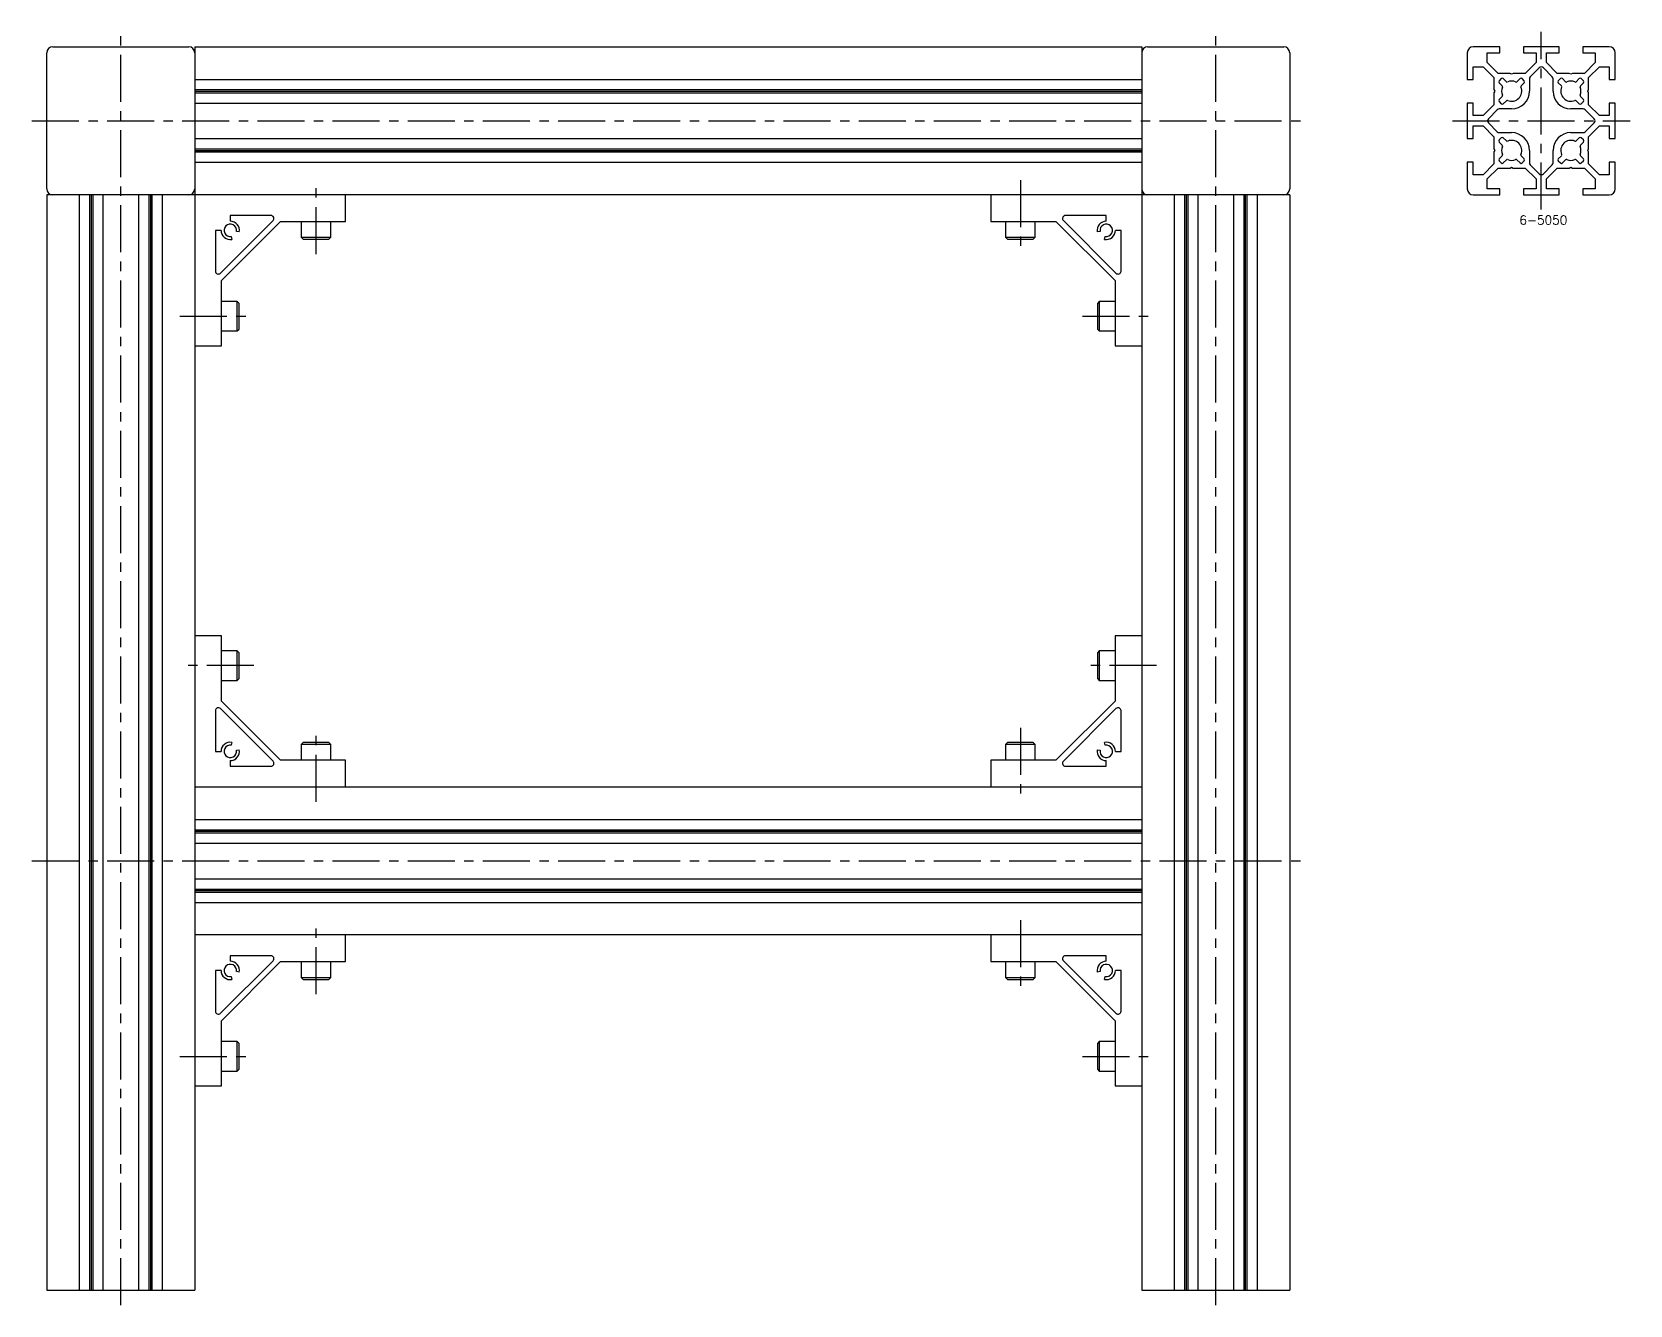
# Model space of a CAD drawing. Extents: x -5 to 1021, y -8 to 945.
# Drawn here: x 481 to 1021, y 5 to 435 of the extents above; entities that cross this region are included whole.
import ezdxf

# ---------------------------------------------------------------- set-up
doc = ezdxf.new("R2010")
doc.units = 0
doc.header["$LTSCALE"] = 0.5
doc.linetypes.add('CENTER', pattern=[50.8, 31.75, -6.35, 6.35, -6.35])
for name, color, linetype in [('MSM_CENTER', 1, 'CENTER'), ('MSM_CONTINUOUS', 7, 'CONTINUOUS'), ('MSM_PART_NUMBER', 7, 'CONTINUOUS')]:
    doc.layers.add(name, color=color, linetype=linetype)
doc.styles.get("Standard").update_dxf_attribs({"font": 'txt.shx', "height": 3, "bigfont": 'bigfont.shx'})

# ---------------------------------------------------------------- blocks, each defined once
blk = doc.blocks.new('*U10')
at = {"layer": 'MSM_PART_NUMBER'}
blk.add_text('6-5050', height=3, dxfattribs=at).set_placement((983.62, 369.97))

msp = doc.modelspace()

# ---------------------------------------------------------------- linework, layer by layer
at = {"layer": 'MSM_CENTER'}
for p, q in [((511, 5), (511, 435)), ((881, 5), (881, 435)), ((991, 375), (991, 435)), ((481, 405), (911, 405)), ((961, 405), (1021, 405)), ((577, 360), (577, 385)), ((815, 385), (815, 360)), ((531, 339), (556, 339)), ((836, 339), (861, 339)), ((556, 221), (531, 221)), ((861, 221), (836, 221)), ((577, 175), (577, 200)), ((815, 200), (815, 175)), ((481, 155), (911, 155)), ((577, 110), (577, 135)), ((815, 135), (815, 110)), ((531, 89), (556, 89)), ((836, 89), (861, 89))]:
    msp.add_line(p, q, dxfattribs=at)
at = {"layer": 'MSM_CONTINUOUS'}
for p, q in [((486, 382), (486, 428)), ((488, 430), (534, 430)), ((536, 430), (536, 10)), ((536, 430), (856, 430)), ((856, 430), (856, 10)), ((858, 430), (904, 430)), ((906, 428), (906, 382)), ((966, 428), (966, 419)), ((977, 430), (968, 430)), ((972.75, 424.66), (972.75, 428)), ((972.75, 428), (977, 428)), ((977, 428), (977, 430)), ((997, 430), (985, 430)), ((985, 430), (985, 428)), ((985, 428), (989.25, 428)), ((989.25, 428), (989.25, 424.66)), ((992.75, 424.66), (992.75, 428)), ((992.75, 428), (997, 428)), ((997, 428), (997, 430)), ((1014, 430), (1005, 430)), ((1005, 430), (1005, 428)), ((1005, 428), (1009.25, 428)), ((1009.25, 428), (1009.25, 424.66)), ((1016, 419), (1016, 428)), ((968, 419), (968, 423.25)), ((968, 423.25), (971.34, 423.25)), ((971.34, 423.25), (975, 419.59)), ((976.41, 421), (972.75, 424.66)), ((989.25, 424.66), (985.59, 421)), ((990.29, 422.88), (987.29, 419.88)), ((994.71, 419.88), (991.71, 422.88)), ((996.41, 421), (992.75, 424.66)), ((1009.25, 424.66), (1005.59, 421)), ((1007, 419.59), (1010.66, 423.25)), ((1010.66, 423.25), (1014, 423.25)), ((1014, 423.25), (1014, 419)), ((536, 419), (856, 419)), ((966, 419), (968, 419)), ((975, 419.59), (975, 415.52)), ((980.48, 421), (976.41, 421)), ((977.46, 419.24), (976.76, 418.54)), ((976.76, 417.83), (977.79, 416.79)), ((979.21, 418.21), (978.17, 419.24)), ((981, 420.7), (980.48, 421)), ((981.52, 421), (981, 420.7)), ((985.59, 421), (981.52, 421)), ((983.83, 419.24), (982.79, 418.21)), ((984.21, 416.79), (985.24, 417.83)), ((985.24, 418.54), (984.54, 419.24)), ((987, 419.17), (987, 415)), ((995, 415), (995, 419.17)), ((1000.48, 421), (996.41, 421)), ((997.46, 419.24), (996.76, 418.54)), ((996.76, 417.83), (997.79, 416.79)), ((999.21, 418.21), (998.17, 419.24)), ((1001, 420.7), (1000.48, 421)), ((1001.52, 421), (1001, 420.7)), ((1005.59, 421), (1001.52, 421)), ((1003.83, 419.24), (1002.79, 418.21)), ((1004.21, 416.79), (1005.24, 417.83)), ((1005.24, 418.54), (1004.54, 419.24)), ((1007, 415.52), (1007, 419.59)), ((1014, 419), (1016, 419)), ((536, 415.52), (856, 415.52)), ((536, 415), (856, 415)), ((536, 414.48), (856, 414.48)), ((536, 411), (856, 411)), ((968, 411), (966, 411)), ((966, 411), (966, 399)), ((968, 406.75), (968, 411)), ((975, 410.41), (971.34, 406.75)), ((975, 415.52), (975.3, 415)), ((975.3, 415), (975, 414.48)), ((975, 414.48), (975, 410.41)), ((977.79, 413.21), (976.76, 412.17)), ((976.76, 411.46), (977.46, 410.76)), ((978.17, 410.76), (979.21, 411.79)), ((1002.79, 411.79), (1003.83, 410.76)), ((1005.24, 412.17), (1004.21, 413.21)), ((1004.54, 410.76), (1005.24, 411.46)), ((1006.7, 415), (1007, 415.52)), ((1007, 414.48), (1006.7, 415)), ((1007, 410.41), (1007, 414.48)), ((1010.66, 406.75), (1007, 410.41)), ((1016, 411), (1014, 411)), ((1014, 411), (1014, 406.75)), ((1016, 399), (1016, 411)), ((971.34, 406.75), (968, 406.75)), ((976.12, 408.71), (973.12, 405.71)), ((981, 409), (976.83, 409)), ((1005.17, 409), (1001, 409)), ((1008.88, 405.71), (1005.88, 408.71)), ((1014, 406.75), (1010.66, 406.75)), ((968, 399), (968, 403.25)), ((968, 403.25), (971.34, 403.25)), ((971.34, 403.25), (975, 399.59)), ((973.12, 404.29), (976.12, 401.29)), ((976.83, 401), (981, 401)), ((1001, 401), (1005.17, 401)), ((1005.88, 401.29), (1008.88, 404.29)), ((1007, 399.59), (1010.66, 403.25)), ((1010.66, 403.25), (1014, 403.25)), ((1014, 403.25), (1014, 399)), ((536, 399), (856, 399)), ((536, 395.52), (856, 395.52)), ((536, 395), (856, 395)), ((536, 394.48), (856, 394.48)), ((966, 399), (968, 399)), ((975, 399.59), (975, 395.52)), ((975, 395.52), (975.3, 395)), ((975.3, 395), (975, 394.48)), ((975, 394.48), (975, 390.41)), ((977.46, 399.24), (976.76, 398.54)), ((976.76, 397.83), (977.79, 396.79)), ((979.21, 398.21), (978.17, 399.24)), ((987, 395), (987, 390.83)), ((995, 390.83), (995, 395)), ((1003.83, 399.24), (1002.79, 398.21)), ((1004.21, 396.79), (1005.24, 397.83)), ((1005.24, 398.54), (1004.54, 399.24)), ((1006.7, 395), (1007, 395.52)), ((1007, 394.48), (1006.7, 395)), ((1007, 395.52), (1007, 399.59)), ((1007, 390.41), (1007, 394.48)), ((1014, 399), (1016, 399)), ((536, 391), (856, 391)), ((968, 391), (966, 391)), ((966, 391), (966, 382)), ((968, 386.75), (968, 391)), ((975, 390.41), (971.34, 386.75)), ((972.75, 385.34), (976.41, 389)), ((976.41, 389), (980.48, 389)), ((977.79, 393.21), (976.76, 392.17)), ((976.76, 391.46), (977.46, 390.76)), ((978.17, 390.76), (979.21, 391.79)), ((980.48, 389), (981, 389.3)), ((981, 389.3), (981.52, 389)), ((981.52, 389), (985.59, 389)), ((982.79, 391.79), (983.83, 390.76)), ((985.24, 392.17), (984.21, 393.21)), ((984.54, 390.76), (985.24, 391.46)), ((985.59, 389), (989.25, 385.34)), ((987.29, 390.12), (990.29, 387.12)), ((991.71, 387.12), (994.71, 390.12)), ((992.75, 385.34), (996.41, 389)), ((996.41, 389), (1000.48, 389)), ((997.79, 393.21), (996.76, 392.17)), ((996.76, 391.46), (997.46, 390.76)), ((998.17, 390.76), (999.21, 391.79)), ((1000.48, 389), (1001, 389.3)), ((1001, 389.3), (1001.52, 389)), ((1001.52, 389), (1005.59, 389)), ((1002.79, 391.79), (1003.83, 390.76)), ((1005.24, 392.17), (1004.21, 393.21)), ((1004.54, 390.76), (1005.24, 391.46)), ((1005.59, 389), (1009.25, 385.34)), ((1010.66, 386.75), (1007, 390.41)), ((1014, 391), (1014, 386.75)), ((1016, 391), (1014, 391)), ((1016, 382), (1016, 391)), ((971.34, 386.75), (968, 386.75)), ((972.75, 382), (972.75, 385.34)), ((989.25, 385.34), (989.25, 382)), ((992.75, 382), (992.75, 385.34)), ((1009.25, 385.34), (1009.25, 382)), ((1014, 386.75), (1010.66, 386.75)), ((906, 380), (486, 380)), ((486, 380), (486, 10)), ((497, 380), (497, 10)), ((500.48, 380), (500.48, 10)), ((501, 380), (501, 10)), ((501.52, 380), (501.52, 10)), ((505, 380), (505, 10)), ((517, 380), (517, 10)), ((520.48, 380), (520.48, 10)), ((521, 380), (521, 10)), ((521.52, 380), (521.52, 10)), ((525, 380), (525, 10)), ((587, 371), (587, 380)), ((805, 380), (805, 371)), ((867, 380), (867, 10)), ((870.48, 380), (870.48, 10)), ((871, 380), (871, 10)), ((871.52, 380), (871.52, 10)), ((875, 380), (875, 10)), ((887, 380), (887, 10)), ((890.48, 380), (890.48, 10)), ((891, 380), (891, 10)), ((891.52, 380), (891.52, 10)), ((895, 380), (895, 10)), ((906, 380), (906, 10)), ((968, 380), (977, 380)), ((977, 382), (972.75, 382)), ((977, 380), (977, 382)), ((989.25, 382), (985, 382)), ((985, 382), (985, 380)), ((985, 380), (997, 380)), ((997, 382), (992.75, 382)), ((997, 380), (997, 382)), ((1009.25, 382), (1005, 382)), ((1005, 382), (1005, 380)), ((1005, 380), (1014, 380)), ((548, 373), (548, 371.1)), ((561.76, 373), (548, 373)), ((844, 373), (830.24, 373)), ((844, 371.1), (844, 373)), ((543, 368), (543, 354.24)), ((544.9, 368), (543, 368)), ((544.71, 353.54), (562.46, 371.29)), ((545, 351), (565, 371)), ((551.05, 367.46), (550.07, 367.64)), ((565, 371), (587, 371)), ((572, 371), (572, 365.67)), ((582, 365.67), (582, 371)), ((805, 371), (827, 371)), ((810, 371), (810, 365.67)), ((820, 365.67), (820, 371)), ((827, 371), (847, 351)), ((829.54, 371.29), (847.29, 353.54)), ((841.93, 367.64), (840.95, 367.46)), ((849, 368), (847.1, 368)), ((849, 354.24), (849, 368)), ((548.36, 365.93), (548.54, 364.95)), ((572, 365.67), (572.67, 365)), ((572, 365.67), (582, 365.67)), ((572.67, 365), (581.33, 365)), ((581.33, 365), (582, 365.67)), ((810, 365.67), (810.67, 365)), ((810, 365.67), (820, 365.67)), ((810.67, 365), (819.33, 365)), ((819.33, 365), (820, 365.67)), ((843.46, 364.95), (843.64, 365.93)), ((545, 329), (545, 351)), ((847, 351), (847, 329)), ((550.33, 344), (545, 344)), ((551, 343.33), (550.33, 344)), ((550.33, 334), (550.33, 344)), ((551, 334.67), (551, 343.33)), ((841.67, 344), (841, 343.33)), ((841, 343.33), (841, 334.67)), ((847, 344), (841.67, 344)), ((841.67, 344), (841.67, 334)), ((545, 334), (550.33, 334)), ((550.33, 334), (551, 334.67)), ((841, 334.67), (841.67, 334)), ((841.67, 334), (847, 334)), ((536, 329), (545, 329)), ((847, 329), (856, 329)), ((545, 231), (536, 231)), ((545, 209), (545, 231)), ((856, 231), (847, 231)), ((847, 231), (847, 209)), ((550.33, 226), (545, 226)), ((551, 225.33), (550.33, 226)), ((550.33, 216), (550.33, 226)), ((551, 216.67), (551, 225.33)), ((841.67, 226), (841, 225.33)), ((841, 225.33), (841, 216.67)), ((847, 226), (841.67, 226)), ((841.67, 226), (841.67, 216)), ((545, 216), (550.33, 216)), ((550.33, 216), (551, 216.67)), ((841, 216.67), (841.67, 216)), ((841.67, 216), (847, 216)), ((543, 205.76), (543, 192)), ((562.46, 188.71), (544.71, 206.46)), ((565, 189), (545, 209)), ((847, 209), (827, 189)), ((847.29, 206.46), (829.54, 188.71)), ((849, 192), (849, 205.76)), ((548.54, 195.05), (548.36, 194.07)), ((572.67, 195), (572, 194.33)), ((581.33, 195), (572.67, 195)), ((582, 194.33), (581.33, 195)), ((810.67, 195), (810, 194.33)), ((819.33, 195), (810.67, 195)), ((820, 194.33), (819.33, 195)), ((843.64, 194.07), (843.46, 195.05)), ((543, 192), (544.9, 192)), ((550.07, 192.36), (551.05, 192.54)), ((587, 189), (565, 189)), ((572, 194.33), (572, 189)), ((582, 194.33), (572, 194.33)), ((582, 189), (582, 194.33)), ((587, 180), (587, 189)), ((827, 189), (805, 189)), ((805, 189), (805, 180)), ((810, 194.33), (810, 189)), ((820, 194.33), (810, 194.33)), ((820, 189), (820, 194.33)), ((840.95, 192.54), (841.93, 192.36)), ((847.1, 192), (849, 192)), ((548, 188.9), (548, 187)), ((548, 187), (561.76, 187)), ((830.24, 187), (844, 187)), ((844, 187), (844, 188.9)), ((536, 180), (856, 180)), ((536, 169), (856, 169)), ((536, 165.52), (856, 165.52)), ((536, 165), (856, 165)), ((536, 164.48), (856, 164.48)), ((536, 161), (856, 161)), ((536, 149), (856, 149)), ((536, 145.52), (856, 145.52)), ((536, 145), (856, 145)), ((536, 144.48), (856, 144.48)), ((536, 141), (856, 141)), ((856, 130), (536, 130)), ((587, 121), (587, 130)), ((805, 130), (805, 121)), ((544.71, 103.54), (562.46, 121.29)), ((545, 101), (565, 121)), ((548, 123), (548, 121.1)), ((561.76, 123), (548, 123)), ((565, 121), (587, 121)), ((572, 121), (572, 115.67)), ((582, 115.67), (582, 121)), ((805, 121), (827, 121)), ((810, 121), (810, 115.67)), ((820, 115.67), (820, 121)), ((827, 121), (847, 101)), ((829.54, 121.29), (847.29, 103.54)), ((844, 123), (830.24, 123)), ((844, 121.1), (844, 123)), ((543, 118), (543, 104.24)), ((544.9, 118), (543, 118)), ((548.36, 115.93), (548.54, 114.95)), ((551.05, 117.46), (550.07, 117.64)), ((572, 115.67), (572.67, 115)), ((572, 115.67), (582, 115.67)), ((572.67, 115), (581.33, 115)), ((581.33, 115), (582, 115.67)), ((810, 115.67), (810.67, 115)), ((810, 115.67), (820, 115.67)), ((810.67, 115), (819.33, 115)), ((819.33, 115), (820, 115.67)), ((841.93, 117.64), (840.95, 117.46)), ((843.46, 114.95), (843.64, 115.93)), ((849, 118), (847.1, 118)), ((849, 104.24), (849, 118)), ((545, 79), (545, 101)), ((847, 101), (847, 79)), ((550.33, 94), (545, 94)), ((551, 93.33), (550.33, 94)), ((550.33, 84), (550.33, 94)), ((551, 84.67), (551, 93.33)), ((841.67, 94), (841, 93.33)), ((841, 93.33), (841, 84.67)), ((847, 94), (841.67, 94)), ((841.67, 94), (841.67, 84)), ((545, 84), (550.33, 84)), ((550.33, 84), (551, 84.67)), ((841, 84.67), (841.67, 84)), ((841.67, 84), (847, 84)), ((536, 79), (545, 79)), ((847, 79), (856, 79)), ((486, 10), (536, 10)), ((856, 10), (906, 10))]:
    msp.add_line(p, q, dxfattribs=at)
for centre, radius, start, end in [((488, 428), 2, 90, 180), ((534, 428), 2, 0, 90), ((858, 428), 2, 90, 180), ((904, 428), 2, 0, 90), ((968, 428), 2, 90, 180), ((1014, 428), 2, 0, 90), ((991, 422.17), 1, 45, 135), ((977.11, 418.18), 0.5, 135, 225), ((977.82, 418.89), 0.5, 45, 135), ((981, 415), 3.4, 156.6183, 203.3817), ((977.51, 416.51), 0.4, 336.6183, 45), ((979.49, 418.49), 0.4, 225, 293.3817), ((981, 415), 3.4, 66.6183, 113.3817), ((981, 415), 3.4, 246.6183, 23.3817), ((982.51, 418.49), 0.4, 246.6183, 315), ((984.18, 418.89), 0.5, 45, 135), ((984.49, 416.51), 0.4, 135, 203.3817), ((984.89, 418.18), 0.5, 315, 45), ((988, 419.17), 1, 135, 180), ((994, 419.17), 1, 0, 45), ((997.11, 418.18), 0.5, 135, 225), ((997.82, 418.89), 0.5, 45, 135), ((1001, 415), 3.4, 156.6183, 293.3817), ((997.51, 416.51), 0.4, 336.6183, 45), ((999.49, 418.49), 0.4, 225, 293.3817), ((1001, 415), 3.4, 66.6183, 113.3817), ((1002.51, 418.49), 0.4, 246.6183, 315), ((1004.18, 418.89), 0.5, 45, 135), ((1004.49, 416.51), 0.4, 135, 203.3817), ((1001, 415), 3.4, 336.6183, 23.3817), ((1004.89, 418.18), 0.5, 315, 45), ((977.11, 411.82), 0.5, 135, 225), ((977.82, 411.11), 0.5, 225, 315), ((977.51, 413.49), 0.4, 315, 23.3817), ((979.49, 411.51), 0.4, 66.6183, 135), ((981, 415), 6, 270, 0), ((1001, 415), 6, 180, 270), ((1002.51, 411.51), 0.4, 45, 113.3817), ((1004.18, 411.11), 0.5, 225, 315), ((1004.49, 413.49), 0.4, 156.6183, 225), ((1004.89, 411.82), 0.5, 315, 45), ((973.83, 405), 1, 135, 225), ((976.83, 408), 1, 90, 135), ((1005.17, 408), 1, 45, 90), ((1008.17, 405), 1, 315, 45), ((976.83, 402), 1, 225, 270), ((981, 395), 6, 0, 90), ((1001, 395), 6, 90, 180), ((1005.17, 402), 1, 270, 315), ((977.11, 398.18), 0.5, 135, 225), ((977.82, 398.89), 0.5, 45, 135), ((981, 395), 3.4, 156.6183, 203.3817), ((977.51, 396.51), 0.4, 336.6183, 45), ((979.49, 398.49), 0.4, 225, 293.3817), ((981, 395), 3.4, 336.6183, 113.3817), ((1001, 395), 3.4, 66.6183, 203.3817), ((1002.51, 398.49), 0.4, 246.6183, 315), ((1004.18, 398.89), 0.5, 45, 135), ((1004.49, 396.51), 0.4, 135, 203.3817), ((1001, 395), 3.4, 336.6183, 23.3817), ((1004.89, 398.18), 0.5, 315, 45), ((977.11, 391.82), 0.5, 135, 225), ((977.82, 391.11), 0.5, 225, 315), ((977.51, 393.49), 0.4, 315, 23.3817), ((979.49, 391.51), 0.4, 66.6183, 135), ((981, 395), 3.4, 246.6183, 293.3817), ((982.51, 391.51), 0.4, 45, 113.3817), ((984.18, 391.11), 0.5, 225, 315), ((984.49, 393.49), 0.4, 156.6183, 225), ((984.89, 391.82), 0.5, 315, 45), ((988, 390.83), 1, 180, 225), ((994, 390.83), 1, 315, 0), ((997.11, 391.82), 0.5, 135, 225), ((997.82, 391.11), 0.5, 225, 315), ((997.51, 393.49), 0.4, 315, 23.3817), ((999.49, 391.51), 0.4, 66.6183, 135), ((1001, 395), 3.4, 246.6183, 293.3817), ((1002.51, 391.51), 0.4, 45, 113.3817), ((1004.18, 391.11), 0.5, 225, 315), ((1004.49, 393.49), 0.4, 156.6183, 225), ((1004.89, 391.82), 0.5, 315, 45), ((991, 387.83), 1, 225, 315), ((488, 382), 2, 180, 270), ((534, 382), 2, 270, 0), ((858, 382), 2, 180, 270), ((904, 382), 2, 270, 0), ((968, 382), 2, 180, 270), ((1014, 382), 2, 270, 0), ((561.76, 372), 1, 315, 90), ((830.24, 372), 1, 90, 225), ((548, 368), 3.1, 180, 280), ((548, 368), 2.1, 350, 280), ((548, 368), 3.1, 350, 90), ((844, 368), 3.1, 90, 190), ((844, 368), 2.1, 260, 190), ((844, 368), 3.1, 260, 0), ((544, 354.24), 1, 180, 315), ((848, 354.24), 1, 225, 0), ((544, 205.76), 1, 45, 180), ((848, 205.76), 1, 0, 135), ((548, 192), 3.1, 80, 180), ((844, 192), 3.1, 0, 100), ((548, 192), 2.1, 80, 10), ((548, 192), 3.1, 270, 10), ((844, 192), 3.1, 170, 270), ((844, 192), 2.1, 170, 100), ((561.76, 188), 1, 270, 45), ((830.24, 188), 1, 135, 270), ((548, 118), 2.1, 350, 280), ((548, 118), 3.1, 350, 90), ((561.76, 122), 1, 315, 90), ((830.24, 122), 1, 90, 225), ((844, 118), 3.1, 90, 190), ((844, 118), 2.1, 260, 190), ((548, 118), 3.1, 180, 280), ((844, 118), 3.1, 260, 0), ((544, 104.24), 1, 180, 315), ((848, 104.24), 1, 225, 0)]:
    msp.add_arc(centre, radius, start, end, dxfattribs=at)

# ---------------------------------------------------------------- block references
msp.add_blockref('*U10', (0, 0), dxfattribs=at)

doc.saveas('drawing.dxf')
